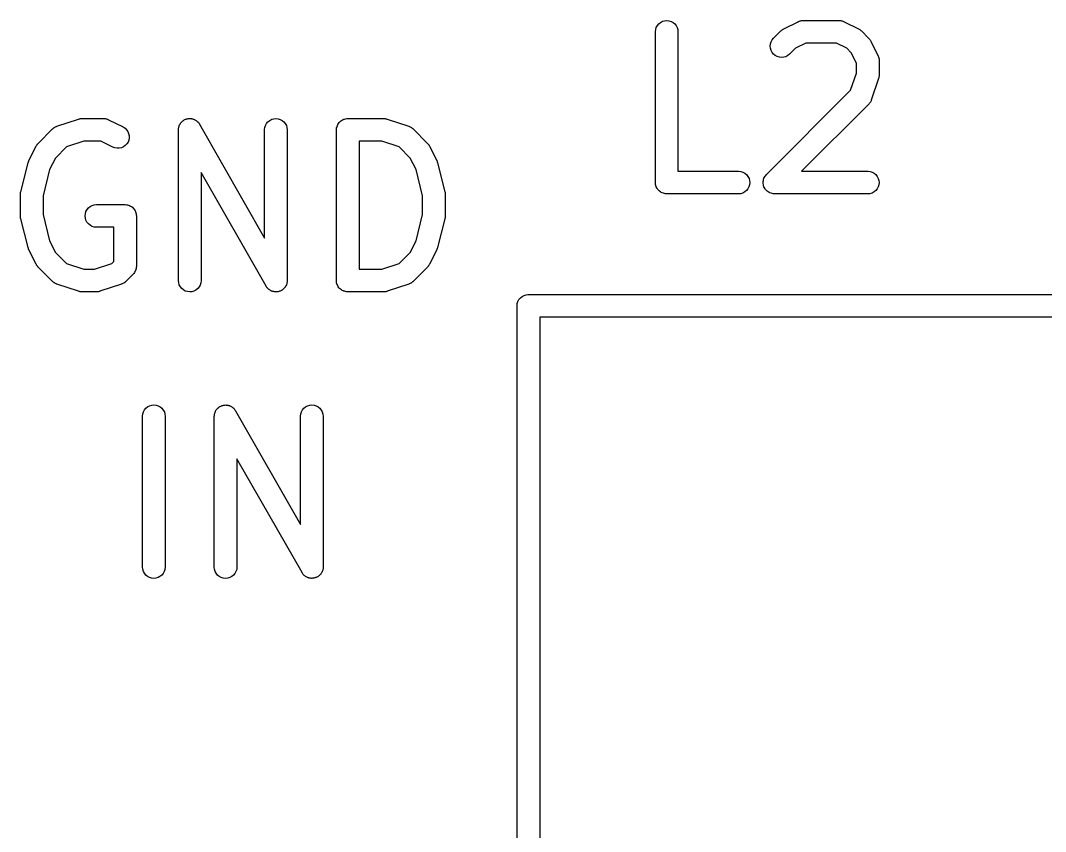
# Model space of a CAD drawing. Extents: x 123.1 to 175.8, y -128.4 to -81.3.
# Drawn here: x 147.67 to 154.47, y -86.64 to -81.26 of the extents above; entities that cross this region are included whole.
import ezdxf

# ---------------------------------------------------------------- set-up
doc = ezdxf.new("R2010")
doc.units = 0
doc.header["$MEASUREMENT"] = 0
doc.layers.add('BLACK', color=7, linetype='CONTINUOUS')

msp = doc.modelspace()

# ---------------------------------------------------------------- linework, layer by layer
at = {"layer": 'BLACK', "linetype": 'CONTINUOUS'}
for p, q in [((151.895, -81.296), (151.905, -81.2848)), ((151.905, -81.2848), (151.916, -81.2756)), ((151.916, -81.2756), (151.929, -81.2688)), ((151.929, -81.2688), (151.943, -81.2647)), ((151.943, -81.2647), (151.958, -81.2634)), ((151.958, -81.2634), (151.972, -81.2649)), ((151.972, -81.2649), (151.986, -81.2692)), ((151.986, -81.2692), (151.999, -81.2762)), ((151.999, -81.2762), (152.01, -81.2855)), ((152.01, -81.2855), (152.02, -81.2969)), ((152.733, -81.3189), (152.828, -81.2713)), ((152.828, -81.2713), (152.829, -81.2708)), ((152.829, -81.2708), (152.831, -81.2701)), ((152.831, -81.2701), (152.833, -81.269)), ((152.833, -81.269), (152.838, -81.2676)), ((152.838, -81.2676), (152.843, -81.2658)), ((152.843, -81.2658), (152.845, -81.2654)), ((152.845, -81.2654), (152.847, -81.2648)), ((152.847, -81.2648), (152.852, -81.2643)), ((152.852, -81.2643), (152.858, -81.2635)), ((152.858, -81.2635), (152.86, -81.2636)), ((152.86, -81.2636), (152.862, -81.2634)), ((152.862, -81.2634), (153.1, -81.2634)), ((153.1, -81.2634), (153.101, -81.2634)), ((153.101, -81.2634), (153.103, -81.2636)), ((153.103, -81.2636), (153.105, -81.2636)), ((153.105, -81.2636), (153.111, -81.2644)), ((153.111, -81.2644), (153.116, -81.265)), ((153.116, -81.265), (153.118, -81.2657)), ((153.118, -81.2657), (153.12, -81.2661)), ((153.12, -81.2661), (153.125, -81.2679)), ((153.125, -81.2679), (153.13, -81.2694)), ((153.13, -81.2694), (153.131, -81.2705)), ((153.131, -81.2705), (153.134, -81.2713)), ((153.134, -81.2713), (153.229, -81.3189)), ((151.882, -81.3373), (151.884, -81.3228)), ((151.882, -81.3384), (151.882, -81.3373)), ((151.882, -82.3384), (151.882, -81.3384)), ((151.884, -81.3228), (151.888, -81.3088)), ((151.888, -81.3088), (151.895, -81.296)), ((152.02, -81.2969), (152.026, -81.3098)), ((152.026, -81.3098), (152.031, -81.3238)), ((152.031, -81.3238), (152.032, -81.3384)), ((152.032, -81.3384), (152.032, -82.2634)), ((152.666, -81.3806), (152.714, -81.333)), ((152.714, -81.3322), (152.718, -81.3296)), ((152.714, -81.333), (152.714, -81.3322)), ((152.718, -81.3296), (152.721, -81.3267)), ((152.721, -81.3267), (152.723, -81.325)), ((152.723, -81.325), (152.726, -81.3231)), ((152.726, -81.3231), (152.73, -81.3212)), ((152.73, -81.3212), (152.733, -81.3189)), ((153.229, -81.3189), (153.23, -81.3194)), ((153.23, -81.3194), (153.233, -81.3217)), ((153.233, -81.3217), (153.237, -81.3237)), ((153.237, -81.3237), (153.239, -81.3257)), ((153.239, -81.3257), (153.242, -81.3274)), ((153.242, -81.3274), (153.245, -81.3303)), ((153.245, -81.3303), (153.248, -81.333)), ((153.248, -81.333), (153.296, -81.3806)), ((152.644, -81.4334), (152.646, -81.4188)), ((152.646, -81.4188), (152.65, -81.4048)), ((152.65, -81.4048), (152.657, -81.3919)), ((152.657, -81.3919), (152.666, -81.3806)), ((152.88, -81.4134), (152.811, -81.4476)), ((153.082, -81.4134), (152.88, -81.4134)), ((153.151, -81.4476), (153.082, -81.4134)), ((153.296, -81.3806), (153.297, -81.3813)), ((153.297, -81.3813), (153.299, -81.3846)), ((153.299, -81.3846), (153.302, -81.3877)), ((153.302, -81.3877), (153.304, -81.3903)), ((153.304, -81.3903), (153.306, -81.3928)), ((153.306, -81.3928), (153.308, -81.3965)), ((153.308, -81.3965), (153.31, -81.4001)), ((153.31, -81.4001), (153.358, -81.4953)), ((152.645, -81.4479), (152.644, -81.4334)), ((152.65, -81.462), (152.645, -81.4479)), ((152.656, -81.4749), (152.65, -81.462)), ((152.666, -81.4863), (152.656, -81.4749)), ((152.677, -81.4957), (152.666, -81.4863)), ((152.69, -81.5027), (152.677, -81.4957)), ((152.771, -81.4874), (152.76, -81.4965)), ((152.772, -81.4867), (152.771, -81.4874)), ((152.811, -81.4476), (152.772, -81.4867)), ((153.181, -81.478), (153.151, -81.4476)), ((153.215, -81.5466), (153.181, -81.478)), ((153.358, -81.4953), (153.358, -81.4963)), ((152.704, -81.507), (152.69, -81.5027)), ((152.718, -81.5086), (152.704, -81.507)), ((152.733, -81.5073), (152.718, -81.5086)), ((152.747, -81.5033), (152.733, -81.5073)), ((152.76, -81.4965), (152.747, -81.5033)), ((153.215, -81.6119), (153.215, -81.5466)), ((153.358, -81.4963), (153.359, -81.4983)), ((153.359, -81.4983), (153.36, -81.5003)), ((153.36, -81.5003), (153.361, -81.5052)), ((153.361, -81.5052), (153.363, -81.51)), ((153.363, -81.51), (153.363, -81.5122)), ((153.363, -81.5122), (153.364, -81.5143)), ((153.364, -81.5143), (153.365, -81.5194)), ((153.365, -81.5194), (153.365, -81.5245)), ((153.365, -81.5245), (153.365, -81.5267)), ((153.365, -81.5267), (153.365, -81.5289)), ((153.365, -81.5289), (153.365, -81.6241)), ((153.177, -81.7264), (153.215, -81.6119)), ((153.365, -81.6241), (153.365, -81.6251)), ((153.365, -81.6251), (153.365, -81.6293)), ((153.365, -81.6293), (153.365, -81.6335)), ((153.362, -81.6478), (153.314, -81.7907)), ((153.363, -81.6437), (153.362, -81.6478)), ((153.364, -81.6397), (153.363, -81.6437)), ((153.365, -81.6335), (153.364, -81.6366)), ((153.364, -81.6366), (153.364, -81.6397)), ((152.618, -82.2853), (153.177, -81.7264)), ((153.296, -81.82), (152.852, -82.2634)), ((153.297, -81.8183), (153.296, -81.82)), ((153.299, -81.8168), (153.297, -81.8183)), ((153.302, -81.8126), (153.299, -81.8168)), ((153.305, -81.8087), (153.302, -81.8126)), ((153.306, -81.8067), (153.305, -81.8087)), ((153.308, -81.8049), (153.306, -81.8067)), ((153.31, -81.8003), (153.308, -81.8049)), ((153.312, -81.7958), (153.31, -81.8003)), ((153.313, -81.7937), (153.312, -81.7958)), ((153.314, -81.7917), (153.313, -81.7937)), ((153.314, -81.7907), (153.314, -81.7917)), ((147.898, -81.9721), (147.9, -81.9708)), ((147.9, -81.9708), (147.905, -81.9687)), ((147.905, -81.9687), (147.909, -81.9664)), ((147.909, -81.9664), (147.911, -81.9657)), ((147.911, -81.9657), (147.913, -81.9648)), ((147.913, -81.9648), (148.056, -81.9172)), ((148.056, -81.9172), (148.057, -81.9169)), ((148.057, -81.9169), (148.061, -81.916)), ((148.061, -81.916), (148.065, -81.9148)), ((148.065, -81.9148), (148.069, -81.9145)), ((148.069, -81.9145), (148.072, -81.9139)), ((148.072, -81.9139), (148.076, -81.9138)), ((148.076, -81.9138), (148.08, -81.9134)), ((148.08, -81.9134), (148.223, -81.9134)), ((148.223, -81.9134), (148.224, -81.9134)), ((148.224, -81.9134), (148.226, -81.9136)), ((148.226, -81.9136), (148.228, -81.9136)), ((148.228, -81.9136), (148.233, -81.9144)), ((148.233, -81.9144), (148.238, -81.915)), ((148.238, -81.915), (148.241, -81.9157)), ((148.241, -81.9157), (148.243, -81.9161)), ((148.243, -81.9161), (148.248, -81.9179)), ((148.248, -81.9179), (148.252, -81.9194)), ((148.252, -81.9194), (148.254, -81.9205)), ((148.254, -81.9205), (148.256, -81.9213)), ((148.256, -81.9213), (148.352, -81.9689)), ((148.352, -81.9689), (148.353, -81.9694)), ((148.353, -81.9694), (148.365, -81.9774)), ((148.721, -81.9728), (148.722, -81.9704)), ((148.722, -81.9679), (148.724, -81.9634)), ((148.722, -81.9704), (148.722, -81.9679)), ((148.724, -81.9634), (148.725, -81.9588)), ((148.725, -81.9588), (148.727, -81.9566)), ((148.727, -81.9543), (148.73, -81.9502)), ((148.727, -81.9566), (148.727, -81.9543)), ((148.73, -81.9502), (148.732, -81.946)), ((148.732, -81.946), (148.734, -81.9441)), ((148.734, -81.9441), (148.735, -81.9419)), ((148.735, -81.9419), (148.739, -81.9385)), ((148.739, -81.9385), (148.742, -81.9348)), ((148.742, -81.9348), (148.744, -81.9332)), ((148.744, -81.9332), (148.746, -81.9314)), ((148.746, -81.9314), (148.749, -81.9286)), ((148.749, -81.9286), (148.753, -81.9256)), ((148.753, -81.9256), (148.755, -81.9245)), ((148.755, -81.9245), (148.758, -81.923)), ((148.758, -81.923), (148.762, -81.9211)), ((148.762, -81.9211), (148.766, -81.9188)), ((148.766, -81.9188), (148.769, -81.9181)), ((148.769, -81.9181), (148.771, -81.9171)), ((148.771, -81.9171), (148.776, -81.9161)), ((148.776, -81.9161), (148.78, -81.9147)), ((148.78, -81.9147), (148.783, -81.9145)), ((148.783, -81.9145), (148.785, -81.9139)), ((148.785, -81.9139), (148.79, -81.9138)), ((148.79, -81.9138), (148.795, -81.9134)), ((148.795, -81.9134), (148.797, -81.9136)), ((148.797, -81.9136), (148.8, -81.9136)), ((148.8, -81.9136), (148.805, -81.9144)), ((148.805, -81.9144), (148.809, -81.9149)), ((148.809, -81.9149), (148.812, -81.9157)), ((148.812, -81.9157), (148.814, -81.9161)), ((148.814, -81.9161), (148.819, -81.9178)), ((148.819, -81.9178), (148.823, -81.9192)), ((148.823, -81.9192), (148.826, -81.9204)), ((148.826, -81.9204), (148.828, -81.9214)), ((148.828, -81.9214), (148.832, -81.9239)), ((148.832, -81.9239), (148.836, -81.9262)), ((148.836, -81.9262), (148.838, -81.9278)), ((148.838, -81.9278), (148.84, -81.9292)), ((148.84, -81.9292), (148.844, -81.9325)), ((148.844, -81.9325), (148.848, -81.9355)), ((148.848, -81.9355), (148.849, -81.9375)), ((148.849, -81.9375), (148.851, -81.9392)), ((148.851, -81.9392), (148.854, -81.9432)), ((148.854, -81.9432), (148.857, -81.9469)), ((148.857, -81.9469), (148.858, -81.9491)), ((148.858, -81.9491), (148.859, -81.9512)), ((148.859, -81.9512), (149.291, -82.706)), ((149.292, -81.9728), (149.297, -81.9588)), ((149.297, -81.9588), (149.304, -81.946)), ((149.304, -81.946), (149.313, -81.9348)), ((149.313, -81.9348), (149.325, -81.9256)), ((149.325, -81.9256), (149.338, -81.9188)), ((149.338, -81.9188), (149.352, -81.9147)), ((149.352, -81.9147), (149.366, -81.9134)), ((149.366, -81.9134), (149.381, -81.9149)), ((149.381, -81.9149), (149.395, -81.9192)), ((149.395, -81.9192), (149.408, -81.9262)), ((149.408, -81.9262), (149.419, -81.9355)), ((149.419, -81.9355), (149.428, -81.9469)), ((149.428, -81.9469), (149.435, -81.9598)), ((149.435, -81.9598), (149.439, -81.9738)), ((149.769, -81.9728), (149.771, -81.9661)), ((149.771, -81.9661), (149.773, -81.9593)), ((149.773, -81.9588), (149.776, -81.9526)), ((149.773, -81.9591), (149.773, -81.9588)), ((149.773, -81.9593), (149.773, -81.9591)), ((149.776, -81.9526), (149.78, -81.9464)), ((149.78, -81.946), (149.785, -81.9406)), ((149.78, -81.9462), (149.78, -81.946)), ((149.78, -81.9464), (149.78, -81.9462)), ((149.785, -81.9406), (149.789, -81.9352)), ((149.789, -81.9348), (149.795, -81.9304)), ((149.789, -81.935), (149.789, -81.9348)), ((149.789, -81.9352), (149.789, -81.935)), ((149.795, -81.9304), (149.8, -81.9259)), ((149.8, -81.9259), (149.801, -81.9258)), ((149.801, -81.9256), (149.807, -81.9224)), ((149.801, -81.9258), (149.801, -81.9256)), ((149.807, -81.9224), (149.813, -81.919)), ((149.813, -81.919), (149.814, -81.919)), ((149.814, -81.9188), (149.821, -81.9168)), ((149.814, -81.919), (149.814, -81.9188)), ((149.821, -81.9168), (149.827, -81.9148)), ((149.827, -81.9148), (149.828, -81.9148)), ((149.828, -81.9147), (149.835, -81.9141)), ((149.828, -81.9148), (149.828, -81.9147)), ((149.835, -81.9141), (149.842, -81.9134)), ((149.842, -81.9134), (150.08, -81.9134)), ((150.08, -81.9134), (150.081, -81.9134)), ((150.081, -81.9134), (150.085, -81.9139)), ((150.085, -81.9139), (150.089, -81.914)), ((150.089, -81.914), (150.092, -81.9147)), ((150.092, -81.9147), (150.096, -81.915)), ((150.096, -81.915), (150.1, -81.9163)), ((150.1, -81.9163), (150.104, -81.9172)), ((150.104, -81.9172), (150.247, -81.9648)), ((150.247, -81.9648), (150.248, -81.9652)), ((150.248, -81.9652), (150.25, -81.9661)), ((150.25, -81.9661), (150.252, -81.9668)), ((150.252, -81.9668), (150.256, -81.9692)), ((150.256, -81.9692), (150.261, -81.9713)), ((150.261, -81.9713), (150.263, -81.9726)), ((147.789, -82.0782), (147.884, -81.983)), ((147.884, -81.983), (147.885, -81.9822)), ((147.885, -81.9822), (147.887, -81.9809)), ((147.887, -81.9809), (147.888, -81.9793)), ((147.888, -81.9793), (147.892, -81.9763)), ((147.892, -81.9763), (147.896, -81.9731)), ((147.896, -81.9731), (147.898, -81.9721)), ((148.365, -81.9774), (148.375, -81.9876)), ((148.375, -81.9876), (148.384, -81.9996)), ((148.384, -81.9996), (148.389, -82.013)), ((148.389, -82.013), (148.393, -82.0273)), ((148.393, -82.0273), (148.393, -82.042)), ((148.719, -81.9873), (148.72, -81.9848)), ((148.719, -81.9884), (148.719, -81.9873)), ((148.719, -82.9884), (148.719, -81.9884)), ((148.72, -81.9776), (148.721, -81.9728)), ((148.72, -81.9823), (148.72, -81.9776)), ((148.72, -81.9848), (148.72, -81.9823)), ((149.291, -81.9873), (149.292, -81.9728)), ((149.291, -81.9884), (149.291, -81.9873)), ((149.291, -82.706), (149.291, -81.9884)), ((149.439, -81.9738), (149.441, -81.9884)), ((149.441, -81.9884), (149.441, -82.9884)), ((149.767, -81.9873), (149.768, -81.9803)), ((149.767, -81.9878), (149.767, -81.9873)), ((149.767, -81.9879), (149.767, -81.9878)), ((149.767, -81.9884), (149.767, -81.9879)), ((149.767, -81.9879), (149.767, -81.9879)), ((149.767, -82.9884), (149.767, -81.9884)), ((149.768, -81.9733), (149.769, -81.973)), ((149.768, -81.9803), (149.768, -81.9733)), ((149.769, -81.973), (149.769, -81.9728)), ((150.263, -81.9726), (150.265, -81.9737)), ((150.265, -81.9737), (150.269, -81.9769)), ((150.269, -81.9769), (150.273, -81.9799)), ((150.273, -81.9799), (150.274, -81.9816)), ((150.274, -81.9816), (150.276, -81.983)), ((150.276, -81.983), (150.371, -82.0782)), ((147.727, -82.1929), (147.775, -82.0977)), ((147.775, -82.0968), (147.778, -82.0932)), ((147.775, -82.0977), (147.775, -82.0968)), ((147.778, -82.0932), (147.78, -82.0895)), ((147.78, -82.0895), (147.782, -82.0871)), ((147.782, -82.0871), (147.783, -82.0845)), ((147.783, -82.0845), (147.786, -82.0815)), ((147.786, -82.0815), (147.789, -82.0782)), ((147.978, -82.1016), (147.904, -82.1757)), ((148.092, -82.0634), (147.978, -82.1016)), ((148.205, -82.0634), (148.092, -82.0634)), ((148.285, -82.1031), (148.205, -82.0634)), ((148.298, -82.1083), (148.285, -82.1031)), ((148.342, -82.1072), (148.327, -82.1104)), ((148.355, -82.1013), (148.342, -82.1072)), ((148.367, -82.0929), (148.355, -82.1013)), ((148.377, -82.0823), (148.367, -82.0929)), ((148.385, -82.07), (148.377, -82.0823)), ((148.39, -82.0564), (148.385, -82.07)), ((148.393, -82.042), (148.39, -82.0564)), ((149.917, -82.0634), (149.917, -82.9134)), ((150.068, -82.0634), (149.917, -82.0634)), ((150.182, -82.1016), (150.068, -82.0634)), ((150.256, -82.1757), (150.182, -82.1016)), ((150.371, -82.0782), (150.372, -82.0789)), ((150.372, -82.0789), (150.374, -82.0822)), ((150.374, -82.0822), (150.377, -82.0853)), ((150.377, -82.0853), (150.379, -82.088)), ((150.379, -82.088), (150.381, -82.0904)), ((150.381, -82.0904), (150.383, -82.0941)), ((150.383, -82.0941), (150.385, -82.0977)), ((150.385, -82.0977), (150.433, -82.1929)), ((147.904, -82.1757), (147.865, -82.2527)), ((148.313, -82.1108), (148.298, -82.1083)), ((148.327, -82.1104), (148.313, -82.1108)), ((150.295, -82.2527), (150.256, -82.1757)), ((147.674, -82.3988), (147.722, -82.2083)), ((147.722, -82.2066), (147.724, -82.2001)), ((147.722, -82.2069), (147.722, -82.2066)), ((147.722, -82.2073), (147.722, -82.2069)), ((147.722, -82.2083), (147.722, -82.2073)), ((147.724, -82.2001), (147.727, -82.1936)), ((147.727, -82.1933), (147.727, -82.1929)), ((147.727, -82.1936), (147.727, -82.1933)), ((150.433, -82.1929), (150.433, -82.1939)), ((150.433, -82.1939), (150.433, -82.1942)), ((150.433, -82.1942), (150.434, -82.1945)), ((150.434, -82.1945), (150.436, -82.2011)), ((150.436, -82.2011), (150.438, -82.2076)), ((150.438, -82.2076), (150.438, -82.208)), ((150.438, -82.208), (150.438, -82.2083)), ((150.438, -82.2083), (150.486, -82.3988)), ((147.865, -82.2527), (147.822, -82.4262)), ((149.301, -83.0256), (148.869, -82.2708)), ((148.869, -82.2708), (148.869, -82.9884)), ((150.338, -82.4262), (150.295, -82.2527)), ((152.032, -82.2634), (152.433, -82.2634)), ((152.433, -82.2634), (152.434, -82.2634)), ((152.434, -82.2634), (152.449, -82.265)), ((152.449, -82.265), (152.463, -82.2694)), ((152.463, -82.2694), (152.476, -82.2765)), ((152.476, -82.2765), (152.487, -82.2859)), ((152.487, -82.2859), (152.496, -82.2973)), ((152.496, -82.2973), (152.503, -82.3103)), ((152.503, -82.3103), (152.507, -82.3243)), ((152.6, -82.3164), (152.602, -82.3096)), ((152.602, -82.3093), (152.606, -82.303)), ((152.602, -82.3094), (152.602, -82.3093)), ((152.602, -82.3096), (152.602, -82.3094)), ((152.606, -82.303), (152.609, -82.2967)), ((152.609, -82.2964), (152.614, -82.2909)), ((152.609, -82.2966), (152.609, -82.2964)), ((152.609, -82.2967), (152.609, -82.2966)), ((152.614, -82.2909), (152.618, -82.2853)), ((152.852, -82.2634), (153.29, -82.2634)), ((153.29, -82.2634), (153.292, -82.2634)), ((153.292, -82.2634), (153.306, -82.265)), ((153.306, -82.265), (153.32, -82.2694)), ((153.32, -82.2694), (153.333, -82.2765)), ((153.333, -82.2765), (153.344, -82.2859)), ((153.344, -82.2859), (153.353, -82.2973)), ((153.353, -82.2973), (153.36, -82.3103)), ((153.36, -82.3103), (153.364, -82.3243)), ((151.883, -82.3454), (151.882, -82.3384)), ((151.883, -82.3524), (151.883, -82.3454)), ((151.884, -82.3527), (151.883, -82.3524)), ((151.884, -82.3529), (151.884, -82.3527)), ((151.886, -82.3597), (151.884, -82.3529)), ((151.888, -82.3665), (151.886, -82.3597)), ((151.888, -82.3667), (151.888, -82.3665)), ((151.888, -82.367), (151.888, -82.3667)), ((151.891, -82.3732), (151.888, -82.367)), ((151.894, -82.3794), (151.891, -82.3732)), ((151.895, -82.3797), (151.894, -82.3794)), ((152.502, -82.3674), (152.496, -82.3803)), ((152.507, -82.3535), (152.502, -82.3674)), ((152.507, -82.3243), (152.508, -82.3389)), ((152.508, -82.3389), (152.507, -82.3535)), ((152.596, -82.3379), (152.597, -82.3308)), ((152.596, -82.338), (152.596, -82.3379)), ((152.596, -82.3381), (152.596, -82.338)), ((152.597, -82.3453), (152.596, -82.3381)), ((152.597, -82.3308), (152.598, -82.3236)), ((152.598, -82.3524), (152.597, -82.3453)), ((152.598, -82.3233), (152.6, -82.3164)), ((152.598, -82.3234), (152.598, -82.3233)), ((152.598, -82.3236), (152.598, -82.3234)), ((152.598, -82.3526), (152.598, -82.3524)), ((152.598, -82.3527), (152.598, -82.3526)), ((152.6, -82.3596), (152.598, -82.3527)), ((152.602, -82.3665), (152.6, -82.3596)), ((152.602, -82.3666), (152.602, -82.3665)), ((152.602, -82.3667), (152.602, -82.3666)), ((152.605, -82.3733), (152.602, -82.3667)), ((152.609, -82.3794), (152.605, -82.3733)), ((152.609, -82.3795), (152.609, -82.3794)), ((152.609, -82.3797), (152.609, -82.3795)), ((153.36, -82.3674), (153.353, -82.3803)), ((153.364, -82.3535), (153.36, -82.3674)), ((153.364, -82.3243), (153.365, -82.3389)), ((153.365, -82.3389), (153.364, -82.3535)), ((147.672, -82.4132), (147.673, -82.4073)), ((147.672, -82.4146), (147.672, -82.4132)), ((147.672, -82.4159), (147.672, -82.4146)), ((147.672, -82.417), (147.672, -82.4159)), ((147.672, -82.5598), (147.672, -82.417)), ((147.673, -82.4014), (147.674, -82.4001)), ((147.673, -82.4073), (147.673, -82.4014)), ((147.674, -82.4001), (147.674, -82.3988)), ((147.822, -82.4262), (147.822, -82.5506)), ((150.338, -82.5506), (150.338, -82.4262)), ((150.486, -82.3988), (150.486, -82.3998)), ((150.486, -82.3998), (150.487, -82.4011)), ((150.487, -82.4011), (150.487, -82.4024)), ((150.487, -82.4024), (150.487, -82.4084)), ((150.487, -82.4084), (150.488, -82.4143)), ((150.488, -82.4143), (150.488, -82.4156)), ((150.488, -82.4156), (150.488, -82.417)), ((150.488, -82.417), (150.488, -82.5598)), ((151.895, -82.3799), (151.895, -82.3797)), ((151.899, -82.3854), (151.895, -82.3799)), ((151.904, -82.3909), (151.899, -82.3854)), ((151.904, -82.391), (151.904, -82.3909)), ((151.904, -82.3912), (151.904, -82.391)), ((151.909, -82.3957), (151.904, -82.3912)), ((151.915, -82.4003), (151.909, -82.3957)), ((151.915, -82.4004), (151.915, -82.4003)), ((151.915, -82.4006), (151.915, -82.4004)), ((151.921, -82.4039), (151.915, -82.4006)), ((151.928, -82.4073), (151.921, -82.4039)), ((151.928, -82.4074), (151.928, -82.4073)), ((151.928, -82.4075), (151.928, -82.4074)), ((151.935, -82.4096), (151.928, -82.4075)), ((151.942, -82.4117), (151.935, -82.4096)), ((151.942, -82.4118), (151.942, -82.4117)), ((151.949, -82.4126), (151.942, -82.4118)), ((151.942, -82.4118), (151.942, -82.4118)), ((151.956, -82.4134), (151.949, -82.4126)), ((151.957, -82.4134), (151.956, -82.4134)), ((152.433, -82.4134), (151.957, -82.4134)), ((151.957, -82.4134), (151.957, -82.4134)), ((151.957, -82.4134), (151.957, -82.4134)), ((151.957, -82.4134), (151.957, -82.4134)), ((152.448, -82.412), (152.433, -82.4134)), ((152.462, -82.4077), (152.448, -82.412)), ((152.475, -82.4008), (152.462, -82.4077)), ((152.486, -82.3916), (152.475, -82.4008)), ((152.496, -82.3803), (152.486, -82.3916)), ((152.613, -82.3853), (152.609, -82.3797)), ((152.618, -82.3909), (152.613, -82.3853)), ((152.618, -82.391), (152.618, -82.3909)), ((152.618, -82.3909), (152.618, -82.3909)), ((152.624, -82.3956), (152.618, -82.391)), ((152.629, -82.4003), (152.624, -82.3956)), ((152.629, -82.4004), (152.629, -82.4003)), ((152.629, -82.4003), (152.629, -82.4003)), ((152.636, -82.4039), (152.629, -82.4004)), ((152.642, -82.4073), (152.636, -82.4039)), ((152.642, -82.4074), (152.642, -82.4073)), ((152.649, -82.4096), (152.642, -82.4074)), ((152.642, -82.4074), (152.642, -82.4074)), ((152.656, -82.4117), (152.649, -82.4096)), ((152.656, -82.4118), (152.656, -82.4117)), ((152.663, -82.4126), (152.656, -82.4118)), ((152.656, -82.4118), (152.656, -82.4118)), ((152.67, -82.4134), (152.663, -82.4126)), ((152.671, -82.4134), (152.67, -82.4134)), ((153.29, -82.4134), (152.671, -82.4134)), ((152.671, -82.4134), (152.671, -82.4134)), ((152.671, -82.4134), (152.671, -82.4134)), ((152.671, -82.4134), (152.671, -82.4134)), ((153.305, -82.412), (153.29, -82.4134)), ((153.319, -82.4077), (153.305, -82.412)), ((153.332, -82.4008), (153.319, -82.4077)), ((153.343, -82.3916), (153.332, -82.4008)), ((153.353, -82.3803), (153.343, -82.3916)), ((148.113, -82.5179), (148.122, -82.5066)), ((148.122, -82.5066), (148.134, -82.4973)), ((148.134, -82.4973), (148.147, -82.4905)), ((148.147, -82.4905), (148.161, -82.4862)), ((148.161, -82.4862), (148.175, -82.4848)), ((148.175, -82.4848), (148.366, -82.4848)), ((148.366, -82.4848), (148.366, -82.4848)), ((148.366, -82.4848), (148.366, -82.4848)), ((148.366, -82.4848), (148.366, -82.4848)), ((148.366, -82.4848), (148.367, -82.4848)), ((148.367, -82.4848), (148.374, -82.4856)), ((148.374, -82.4856), (148.381, -82.4863)), ((148.381, -82.4863), (148.381, -82.4864)), ((148.381, -82.4864), (148.381, -82.4864)), ((148.381, -82.4864), (148.388, -82.4886)), ((148.388, -82.4886), (148.395, -82.4907)), ((148.395, -82.4907), (148.395, -82.4908)), ((148.395, -82.4908), (148.395, -82.4909)), ((148.395, -82.4909), (148.401, -82.4943)), ((148.401, -82.4943), (148.408, -82.4976)), ((148.408, -82.4976), (148.408, -82.4978)), ((148.408, -82.4978), (148.408, -82.4979)), ((148.408, -82.4979), (148.414, -82.5025)), ((148.414, -82.5025), (148.419, -82.507)), ((148.419, -82.507), (148.419, -82.5072)), ((148.419, -82.5072), (148.419, -82.5073)), ((148.419, -82.5073), (148.424, -82.5127)), ((148.424, -82.5127), (148.428, -82.5183)), ((147.672, -82.5611), (147.672, -82.5598)), ((147.672, -82.5625), (147.672, -82.5611)), ((147.673, -82.5684), (147.672, -82.5625)), ((147.673, -82.5744), (147.673, -82.5684)), ((147.673, -82.5757), (147.673, -82.5744)), ((147.674, -82.577), (147.673, -82.5757)), ((147.674, -82.578), (147.674, -82.577)), ((147.722, -82.7685), (147.674, -82.578)), ((147.822, -82.5506), (147.865, -82.7241)), ((148.1, -82.5593), (148.102, -82.5447)), ((148.102, -82.5739), (148.1, -82.5593)), ((148.102, -82.5447), (148.106, -82.5307)), ((148.106, -82.5879), (148.102, -82.5739)), ((148.106, -82.5307), (148.113, -82.5179)), ((148.428, -82.5183), (148.428, -82.5185)), ((148.428, -82.5185), (148.428, -82.5187)), ((148.428, -82.5187), (148.432, -82.525)), ((148.432, -82.525), (148.435, -82.5312)), ((148.435, -82.5312), (148.435, -82.5315)), ((148.435, -82.5315), (148.435, -82.5317)), ((148.435, -82.5317), (148.437, -82.5385)), ((148.437, -82.5385), (148.439, -82.5452)), ((148.439, -82.5452), (148.439, -82.5455)), ((148.439, -82.5455), (148.439, -82.5458)), ((148.439, -82.5458), (148.44, -82.5528)), ((148.44, -82.5528), (148.441, -82.5598)), ((148.441, -82.5598), (148.441, -82.8931)), ((150.295, -82.7241), (150.338, -82.5506)), ((150.486, -82.578), (150.438, -82.7685)), ((150.487, -82.5754), (150.486, -82.5767)), ((150.486, -82.5767), (150.486, -82.578)), ((150.488, -82.5635), (150.487, -82.5695)), ((150.487, -82.5695), (150.487, -82.5754)), ((150.488, -82.5598), (150.488, -82.5609)), ((150.488, -82.5609), (150.488, -82.5622)), ((150.488, -82.5622), (150.488, -82.5635)), ((148.112, -82.6009), (148.106, -82.5879)), ((148.122, -82.6123), (148.112, -82.6009)), ((148.133, -82.6217), (148.122, -82.6123)), ((148.146, -82.6287), (148.133, -82.6217)), ((148.16, -82.6332), (148.146, -82.6287)), ((148.174, -82.6348), (148.16, -82.6332)), ((148.175, -82.6348), (148.174, -82.6348)), ((148.291, -82.6348), (148.175, -82.6348)), ((148.291, -82.8621), (148.291, -82.6348)), ((147.722, -82.7688), (147.722, -82.7685)), ((147.722, -82.7691), (147.722, -82.7688)), ((147.724, -82.7756), (147.722, -82.7691)), ((147.726, -82.7823), (147.724, -82.7756)), ((147.727, -82.7826), (147.726, -82.7823)), ((147.727, -82.7829), (147.727, -82.7826)), ((147.727, -82.7838), (147.727, -82.7829)), ((147.775, -82.8791), (147.727, -82.7838)), ((147.865, -82.7241), (147.904, -82.8011)), ((150.256, -82.8011), (150.295, -82.7241)), ((150.433, -82.7838), (150.385, -82.8791)), ((150.436, -82.7767), (150.433, -82.7832)), ((150.433, -82.7832), (150.433, -82.7835)), ((150.433, -82.7835), (150.433, -82.7838)), ((150.438, -82.7702), (150.436, -82.7767)), ((150.438, -82.7685), (150.438, -82.7695)), ((150.438, -82.7695), (150.438, -82.7698)), ((150.438, -82.7698), (150.438, -82.7702)), ((147.904, -82.8011), (147.978, -82.8752)), ((150.182, -82.8752), (150.256, -82.8011)), ((147.777, -82.8826), (147.775, -82.8791)), ((147.779, -82.8864), (147.777, -82.8826)), ((147.781, -82.8888), (147.779, -82.8864)), ((147.783, -82.8915), (147.781, -82.8888)), ((147.786, -82.8945), (147.783, -82.8915)), ((147.788, -82.8978), (147.786, -82.8945)), ((147.789, -82.8986), (147.788, -82.8978)), ((147.884, -82.9938), (147.789, -82.8986)), ((147.978, -82.8752), (148.092, -82.9134)), ((148.092, -82.9134), (148.163, -82.9134)), ((148.163, -82.9134), (148.278, -82.8752)), ((148.278, -82.8752), (148.291, -82.8621)), ((148.435, -82.9227), (148.431, -82.9288)), ((148.437, -82.9154), (148.435, -82.922)), ((148.435, -82.922), (148.435, -82.9223)), ((148.435, -82.9223), (148.435, -82.9227)), ((148.439, -82.9087), (148.437, -82.9154)), ((148.44, -82.9011), (148.439, -82.908)), ((148.439, -82.908), (148.439, -82.9083)), ((148.439, -82.9083), (148.439, -82.9087)), ((148.441, -82.8942), (148.44, -82.9011)), ((148.441, -82.8931), (148.441, -82.8934)), ((148.441, -82.8934), (148.441, -82.8934)), ((148.441, -82.8934), (148.441, -82.8934)), ((148.441, -82.8934), (148.441, -82.8942)), ((149.917, -82.9134), (150.068, -82.9134)), ((150.068, -82.9134), (150.182, -82.8752)), ((150.371, -82.8986), (150.276, -82.9938)), ((150.374, -82.8953), (150.371, -82.8986)), ((150.377, -82.8923), (150.374, -82.8953)), ((150.378, -82.8897), (150.377, -82.8923)), ((150.38, -82.8872), (150.378, -82.8897)), ((150.382, -82.8835), (150.38, -82.8872)), ((150.385, -82.88), (150.382, -82.8835)), ((150.385, -82.8791), (150.385, -82.88)), ((148.419, -82.9462), (148.371, -82.9938)), ((148.423, -82.9408), (148.419, -82.9462)), ((148.428, -82.9355), (148.423, -82.9408)), ((148.431, -82.9288), (148.428, -82.9349)), ((148.428, -82.9349), (148.428, -82.9352)), ((148.428, -82.9352), (148.428, -82.9355)), ((148.721, -83.0029), (148.719, -82.9884)), ((148.869, -82.9894), (148.868, -83.004)), ((148.869, -82.9884), (148.869, -82.9894)), ((149.441, -82.9894), (149.44, -82.9919)), ((149.441, -82.9884), (149.441, -82.9894)), ((149.768, -82.9954), (149.767, -82.9884)), ((147.886, -82.9952), (147.884, -82.9938)), ((147.887, -82.9968), (147.886, -82.9952)), ((147.891, -82.9998), (147.887, -82.9968)), ((147.895, -83.0031), (147.891, -82.9998)), ((147.897, -83.0041), (147.895, -83.0031)), ((147.899, -83.0054), (147.897, -83.0041)), ((147.904, -83.0076), (147.899, -83.0054)), ((147.908, -83.01), (147.904, -83.0076)), ((147.91, -83.0106), (147.908, -83.01)), ((147.912, -83.0116), (147.91, -83.0106)), ((147.913, -83.0119), (147.912, -83.0116)), ((148.056, -83.0595), (147.913, -83.0119)), ((148.342, -83.0119), (148.199, -83.0595)), ((148.344, -83.011), (148.342, -83.0119)), ((148.346, -83.0104), (148.344, -83.011)), ((148.35, -83.008), (148.346, -83.0104)), ((148.355, -83.006), (148.35, -83.008)), ((148.357, -83.0047), (148.355, -83.006)), ((148.359, -83.0037), (148.357, -83.0047)), ((148.363, -83.0005), (148.359, -83.0037)), ((148.367, -82.9975), (148.363, -83.0005)), ((148.369, -82.9959), (148.367, -82.9975)), ((148.37, -82.9945), (148.369, -82.9959)), ((148.371, -82.9938), (148.37, -82.9945)), ((148.725, -83.017), (148.721, -83.0029)), ((148.732, -83.0299), (148.725, -83.017)), ((148.741, -83.0412), (148.732, -83.0299)), ((148.752, -83.0506), (148.741, -83.0412)), ((148.765, -83.0575), (148.752, -83.0506)), ((148.779, -83.0618), (148.765, -83.0575)), ((148.822, -83.0579), (148.808, -83.0621)), ((148.835, -83.0511), (148.822, -83.0579)), ((148.847, -83.042), (148.835, -83.0511)), ((148.856, -83.0308), (148.847, -83.042)), ((148.863, -83.0179), (148.856, -83.0308)), ((148.868, -83.004), (148.863, -83.0179)), ((149.302, -83.0277), (149.301, -83.0256)), ((149.303, -83.0299), (149.302, -83.0277)), ((149.306, -83.0336), (149.303, -83.0299)), ((149.309, -83.0375), (149.306, -83.0336)), ((149.311, -83.0393), (149.309, -83.0375)), ((149.312, -83.0412), (149.311, -83.0393)), ((149.316, -83.0443), (149.312, -83.0412)), ((149.32, -83.0476), (149.316, -83.0443)), ((149.322, -83.0489), (149.32, -83.0476)), ((149.324, -83.0506), (149.322, -83.0489)), ((149.328, -83.0528), (149.324, -83.0506)), ((149.332, -83.0554), (149.328, -83.0528)), ((149.334, -83.0563), (149.332, -83.0554)), ((149.337, -83.0575), (149.334, -83.0563)), ((149.341, -83.0589), (149.337, -83.0575)), ((149.346, -83.0607), (149.341, -83.0589)), ((149.391, -83.0586), (149.389, -83.0596)), ((149.394, -83.0579), (149.391, -83.0586)), ((149.398, -83.0557), (149.394, -83.0579)), ((149.402, -83.0538), (149.398, -83.0557)), ((149.405, -83.0523), (149.402, -83.0538)), ((149.407, -83.0511), (149.405, -83.0523)), ((149.411, -83.0481), (149.407, -83.0511)), ((149.414, -83.0454), (149.411, -83.0481)), ((149.416, -83.0435), (149.414, -83.0454)), ((149.418, -83.042), (149.416, -83.0435)), ((149.421, -83.0383), (149.418, -83.042)), ((149.425, -83.0348), (149.421, -83.0383)), ((149.426, -83.0327), (149.425, -83.0348)), ((149.428, -83.0308), (149.426, -83.0327)), ((149.43, -83.0265), (149.428, -83.0308)), ((149.433, -83.0225), (149.43, -83.0265)), ((149.435, -83.0179), (149.433, -83.0201)), ((149.433, -83.0201), (149.433, -83.0225)), ((149.436, -83.0133), (149.435, -83.0179)), ((149.438, -83.0089), (149.436, -83.0133)), ((149.439, -83.004), (149.438, -83.0064)), ((149.438, -83.0064), (149.438, -83.0089)), ((149.44, -82.9992), (149.439, -83.004)), ((149.44, -82.9919), (149.44, -82.9945)), ((149.44, -82.9945), (149.44, -82.9992)), ((149.768, -83.0024), (149.768, -82.9954)), ((149.768, -83.0027), (149.768, -83.0024)), ((149.768, -83.0029), (149.768, -83.0027)), ((149.77, -83.0097), (149.768, -83.0029)), ((149.772, -83.0165), (149.77, -83.0097)), ((149.772, -83.0167), (149.772, -83.0165)), ((149.773, -83.017), (149.772, -83.0167)), ((149.776, -83.0232), (149.773, -83.017)), ((149.779, -83.0294), (149.776, -83.0232)), ((149.779, -83.0297), (149.779, -83.0294)), ((149.779, -83.0299), (149.779, -83.0297)), ((149.784, -83.0354), (149.779, -83.0299)), ((149.788, -83.0409), (149.784, -83.0354)), ((149.789, -83.041), (149.788, -83.0409)), ((149.789, -83.0412), (149.789, -83.041)), ((149.794, -83.0457), (149.789, -83.0412)), ((149.8, -83.0503), (149.794, -83.0457)), ((149.8, -83.0504), (149.8, -83.0503)), ((149.8, -83.0506), (149.8, -83.0504)), ((149.806, -83.0539), (149.8, -83.0506)), ((149.812, -83.0573), (149.806, -83.0539)), ((149.813, -83.0574), (149.812, -83.0573)), ((149.813, -83.0575), (149.813, -83.0574)), ((149.82, -83.0596), (149.813, -83.0575)), ((150.247, -83.0119), (150.104, -83.0595)), ((150.249, -83.011), (150.247, -83.0119)), ((150.251, -83.0104), (150.249, -83.011)), ((150.255, -83.008), (150.251, -83.0104)), ((150.26, -83.006), (150.255, -83.008)), ((150.262, -83.0047), (150.26, -83.006)), ((150.264, -83.0037), (150.262, -83.0047)), ((150.268, -83.0005), (150.264, -83.0037)), ((150.272, -82.9975), (150.268, -83.0005)), ((150.273, -82.9959), (150.272, -82.9975)), ((150.275, -82.9945), (150.273, -82.9959)), ((150.276, -82.9938), (150.275, -82.9945)), ((148.06, -83.0605), (148.056, -83.0595)), ((148.064, -83.0617), (148.06, -83.0605)), ((148.068, -83.0621), (148.064, -83.0617)), ((148.071, -83.0628), (148.068, -83.0621)), ((148.075, -83.0629), (148.071, -83.0628)), ((148.079, -83.0634), (148.075, -83.0629)), ((148.08, -83.0634), (148.079, -83.0634)), ((148.175, -83.0634), (148.08, -83.0634)), ((148.179, -83.063), (148.175, -83.0634)), ((148.184, -83.0629), (148.179, -83.063)), ((148.187, -83.0623), (148.184, -83.0629)), ((148.19, -83.062), (148.187, -83.0623)), ((148.194, -83.0607), (148.19, -83.062)), ((148.198, -83.0599), (148.194, -83.0607)), ((148.199, -83.0595), (148.198, -83.0599)), ((148.794, -83.0634), (148.779, -83.0618)), ((148.808, -83.0621), (148.794, -83.0634)), ((149.348, -83.0611), (149.346, -83.0607)), ((149.351, -83.0618), (149.348, -83.0611)), ((149.355, -83.0624), (149.351, -83.0618)), ((149.36, -83.0632), (149.355, -83.0624)), ((149.363, -83.0631), (149.36, -83.0632)), ((149.365, -83.0634), (149.363, -83.0631)), ((149.37, -83.0629), (149.365, -83.0634)), ((149.375, -83.0628), (149.37, -83.0629)), ((149.377, -83.0623), (149.375, -83.0628)), ((149.38, -83.0621), (149.377, -83.0623)), ((149.384, -83.0607), (149.38, -83.0621)), ((149.389, -83.0596), (149.384, -83.0607)), ((149.826, -83.0617), (149.82, -83.0596)), ((149.827, -83.0618), (149.826, -83.0617)), ((149.834, -83.0626), (149.827, -83.0618)), ((149.827, -83.0618), (149.827, -83.0618)), ((149.841, -83.0634), (149.834, -83.0626)), ((149.842, -83.0634), (149.841, -83.0634)), ((149.841, -83.0634), (149.841, -83.0634)), ((149.841, -83.0634), (149.841, -83.0634)), ((149.841, -83.0634), (149.841, -83.0634)), ((150.08, -83.0634), (149.842, -83.0634)), ((150.084, -83.063), (150.08, -83.0634)), ((150.088, -83.0629), (150.084, -83.063)), ((150.091, -83.0623), (150.088, -83.0629)), ((150.095, -83.062), (150.091, -83.0623)), ((150.099, -83.0607), (150.095, -83.062)), ((150.103, -83.0599), (150.099, -83.0607)), ((150.104, -83.0595), (150.103, -83.0599)), ((150.966, -83.1413), (150.97, -83.1272)), ((150.97, -83.1272), (150.977, -83.1141)), ((150.977, -83.1141), (150.987, -83.1027)), ((150.987, -83.1027), (150.998, -83.0933)), ((150.998, -83.0933), (151.011, -83.0864)), ((151.011, -83.0864), (151.025, -83.0821)), ((151.025, -83.0821), (151.036, -83.081)), ((151.036, -83.081), (151.04, -83.0806)), ((151.04, -83.0806), (151.044, -83.081)), ((151.044, -83.081), (161.196, -83.081)), ((150.965, -83.156), (150.966, -83.1413)), ((150.965, -83.1597), (150.965, -83.156)), ((150.965, -93.3123), (150.965, -83.1597)), ((151.115, -83.231), (151.115, -93.241)), ((161.125, -83.231), (151.115, -83.231)), ((148.481, -83.8873), (148.483, -83.8728)), ((148.483, -83.8728), (148.487, -83.8588)), ((148.487, -83.8588), (148.494, -83.846)), ((148.494, -83.846), (148.504, -83.8348)), ((148.504, -83.8348), (148.515, -83.8256)), ((148.515, -83.8256), (148.528, -83.8188)), ((148.528, -83.8188), (148.542, -83.8147)), ((148.542, -83.8147), (148.557, -83.8134)), ((148.557, -83.8134), (148.571, -83.8149)), ((148.571, -83.8149), (148.585, -83.8192)), ((148.585, -83.8192), (148.598, -83.8262)), ((148.598, -83.8262), (148.609, -83.8355)), ((148.609, -83.8355), (148.619, -83.8469)), ((148.619, -83.8469), (148.626, -83.8598)), ((148.626, -83.8598), (148.63, -83.8738)), ((148.63, -83.8738), (148.631, -83.8884)), ((148.958, -83.8776), (148.959, -83.8728)), ((148.959, -83.8728), (148.96, -83.8704)), ((148.96, -83.8679), (148.962, -83.8634)), ((148.96, -83.8704), (148.96, -83.8679)), ((148.962, -83.8634), (148.963, -83.8588)), ((148.963, -83.8588), (148.965, -83.8566)), ((148.965, -83.8566), (148.966, -83.8543)), ((148.966, -83.8543), (148.968, -83.8502)), ((148.968, -83.8502), (148.97, -83.846)), ((148.97, -83.846), (148.972, -83.8441)), ((148.972, -83.8441), (148.973, -83.8419)), ((148.973, -83.8419), (148.977, -83.8385)), ((148.977, -83.8385), (148.98, -83.8348)), ((148.98, -83.8348), (148.982, -83.8332)), ((148.982, -83.8332), (148.984, -83.8314)), ((148.984, -83.8314), (148.988, -83.8286)), ((148.988, -83.8286), (148.991, -83.8256)), ((148.991, -83.8256), (148.994, -83.8245)), ((148.994, -83.8245), (148.996, -83.823)), ((148.996, -83.823), (149, -83.8211)), ((149, -83.8211), (149.004, -83.8188)), ((149.004, -83.8188), (149.007, -83.8181)), ((149.007, -83.8181), (149.009, -83.8171)), ((149.009, -83.8171), (149.014, -83.8161)), ((149.014, -83.8161), (149.018, -83.8147)), ((149.018, -83.8147), (149.021, -83.8145)), ((149.021, -83.8145), (149.023, -83.8139)), ((149.023, -83.8139), (149.028, -83.8138)), ((149.028, -83.8138), (149.033, -83.8134)), ((149.033, -83.8134), (149.035, -83.8136)), ((149.035, -83.8136), (149.038, -83.8136)), ((149.038, -83.8136), (149.043, -83.8144)), ((149.043, -83.8144), (149.047, -83.8149)), ((149.047, -83.8149), (149.05, -83.8157)), ((149.05, -83.8157), (149.052, -83.8161)), ((149.052, -83.8161), (149.057, -83.8178)), ((149.057, -83.8178), (149.061, -83.8192)), ((149.061, -83.8192), (149.064, -83.8204)), ((149.064, -83.8204), (149.066, -83.8214)), ((149.066, -83.8214), (149.07, -83.8239)), ((149.07, -83.8239), (149.074, -83.8262)), ((149.074, -83.8262), (149.076, -83.8278)), ((149.076, -83.8278), (149.078, -83.8292)), ((149.078, -83.8292), (149.082, -83.8325)), ((149.082, -83.8325), (149.086, -83.8355)), ((149.086, -83.8355), (149.087, -83.8375)), ((149.087, -83.8375), (149.089, -83.8392)), ((149.089, -83.8392), (149.092, -83.8432)), ((149.092, -83.8432), (149.095, -83.8469)), ((149.095, -83.8469), (149.096, -83.8491)), ((149.096, -83.8491), (149.097, -83.8512)), ((149.097, -83.8512), (149.529, -84.606)), ((149.529, -83.8873), (149.53, -83.8728)), ((149.53, -83.8728), (149.535, -83.8588)), ((149.535, -83.8588), (149.542, -83.846)), ((149.542, -83.846), (149.551, -83.8348)), ((149.551, -83.8348), (149.563, -83.8256)), ((149.563, -83.8256), (149.576, -83.8188)), ((149.576, -83.8188), (149.59, -83.8147)), ((149.59, -83.8147), (149.604, -83.8134)), ((149.604, -83.8134), (149.619, -83.8149)), ((149.619, -83.8149), (149.633, -83.8192)), ((149.633, -83.8192), (149.646, -83.8262)), ((149.646, -83.8262), (149.657, -83.8355)), ((149.657, -83.8355), (149.666, -83.8469)), ((149.666, -83.8469), (149.673, -83.8598)), ((149.673, -83.8598), (149.677, -83.8738)), ((149.677, -83.8738), (149.679, -83.8884)), ((148.481, -83.8884), (148.481, -83.8873)), ((148.481, -84.8884), (148.481, -83.8884)), ((148.631, -83.8884), (148.631, -84.8884)), ((148.957, -83.8873), (148.958, -83.8848)), ((148.957, -83.8884), (148.957, -83.8873)), ((148.957, -84.8884), (148.957, -83.8884)), ((148.958, -83.8823), (148.958, -83.8776)), ((148.958, -83.8848), (148.958, -83.8823)), ((149.529, -83.8884), (149.529, -83.8873)), ((149.529, -84.606), (149.529, -83.8884)), ((149.679, -83.8884), (149.679, -84.8884)), ((149.539, -84.9256), (149.107, -84.1708)), ((149.107, -84.1708), (149.107, -84.8884)), ((148.483, -84.9029), (148.481, -84.8884)), ((148.631, -84.8894), (148.63, -84.904)), ((148.631, -84.8884), (148.631, -84.8894)), ((148.959, -84.9029), (148.957, -84.8884)), ((149.107, -84.8894), (149.106, -84.904)), ((149.107, -84.8884), (149.107, -84.8894)), ((149.679, -84.8945), (149.678, -84.8992)), ((149.679, -84.8884), (149.679, -84.8894)), ((149.679, -84.8894), (149.679, -84.8919)), ((149.679, -84.8919), (149.679, -84.8945)), ((148.487, -84.917), (148.483, -84.9029)), ((148.494, -84.9299), (148.487, -84.917)), ((148.503, -84.9412), (148.494, -84.9299)), ((148.514, -84.9506), (148.503, -84.9412)), ((148.527, -84.9575), (148.514, -84.9506)), ((148.541, -84.9618), (148.527, -84.9575)), ((148.556, -84.9634), (148.541, -84.9618)), ((148.57, -84.9621), (148.556, -84.9634)), ((148.584, -84.9579), (148.57, -84.9621)), ((148.597, -84.9511), (148.584, -84.9579)), ((148.609, -84.942), (148.597, -84.9511)), ((148.618, -84.9308), (148.609, -84.942)), ((148.625, -84.9179), (148.618, -84.9308)), ((148.63, -84.904), (148.625, -84.9179)), ((148.963, -84.917), (148.959, -84.9029)), ((148.97, -84.9299), (148.963, -84.917)), ((148.979, -84.9412), (148.97, -84.9299)), ((148.99, -84.9506), (148.979, -84.9412)), ((149.003, -84.9575), (148.99, -84.9506)), ((149.017, -84.9618), (149.003, -84.9575)), ((149.032, -84.9634), (149.017, -84.9618)), ((149.046, -84.9621), (149.032, -84.9634)), ((149.06, -84.9579), (149.046, -84.9621)), ((149.073, -84.9511), (149.06, -84.9579)), ((149.085, -84.942), (149.073, -84.9511)), ((149.094, -84.9308), (149.085, -84.942)), ((149.101, -84.9179), (149.094, -84.9308)), ((149.106, -84.904), (149.101, -84.9179)), ((149.54, -84.9277), (149.539, -84.9256)), ((149.541, -84.9299), (149.54, -84.9277)), ((149.544, -84.9336), (149.541, -84.9299)), ((149.547, -84.9375), (149.544, -84.9336)), ((149.549, -84.9393), (149.547, -84.9375)), ((149.551, -84.9412), (149.549, -84.9393)), ((149.554, -84.9443), (149.551, -84.9412)), ((149.558, -84.9476), (149.554, -84.9443)), ((149.56, -84.9489), (149.558, -84.9476)), ((149.562, -84.9506), (149.56, -84.9489)), ((149.566, -84.9528), (149.562, -84.9506)), ((149.57, -84.9554), (149.566, -84.9528)), ((149.573, -84.9563), (149.57, -84.9554)), ((149.575, -84.9575), (149.573, -84.9563)), ((149.579, -84.9589), (149.575, -84.9575)), ((149.584, -84.9607), (149.579, -84.9589)), ((149.586, -84.9611), (149.584, -84.9607)), ((149.589, -84.9618), (149.586, -84.9611)), ((149.594, -84.9624), (149.589, -84.9618)), ((149.598, -84.9632), (149.594, -84.9624)), ((149.615, -84.9623), (149.613, -84.9628)), ((149.618, -84.9621), (149.615, -84.9623)), ((149.622, -84.9607), (149.618, -84.9621)), ((149.627, -84.9596), (149.622, -84.9607)), ((149.629, -84.9586), (149.627, -84.9596)), ((149.632, -84.9579), (149.629, -84.9586)), ((149.636, -84.9557), (149.632, -84.9579)), ((149.641, -84.9538), (149.636, -84.9557)), ((149.643, -84.9523), (149.641, -84.9538)), ((149.645, -84.9511), (149.643, -84.9523)), ((149.649, -84.9481), (149.645, -84.9511)), ((149.653, -84.9454), (149.649, -84.9481)), ((149.654, -84.9435), (149.653, -84.9454)), ((149.656, -84.942), (149.654, -84.9435)), ((149.659, -84.9383), (149.656, -84.942)), ((149.663, -84.9348), (149.659, -84.9383)), ((149.664, -84.9327), (149.663, -84.9348)), ((149.666, -84.9308), (149.664, -84.9327)), ((149.668, -84.9265), (149.666, -84.9308)), ((149.671, -84.9225), (149.668, -84.9265)), ((149.672, -84.9201), (149.671, -84.9225)), ((149.673, -84.9179), (149.672, -84.9201)), ((149.674, -84.9133), (149.673, -84.9179)), ((149.676, -84.9089), (149.674, -84.9133)), ((149.677, -84.904), (149.676, -84.9064)), ((149.676, -84.9064), (149.676, -84.9089)), ((149.678, -84.8992), (149.677, -84.904)), ((149.601, -84.9631), (149.598, -84.9632)), ((149.603, -84.9634), (149.601, -84.9631)), ((149.608, -84.9629), (149.603, -84.9634)), ((149.613, -84.9628), (149.608, -84.9629))]:
    msp.add_line(p, q, dxfattribs=at)

doc.saveas('drawing.dxf')
